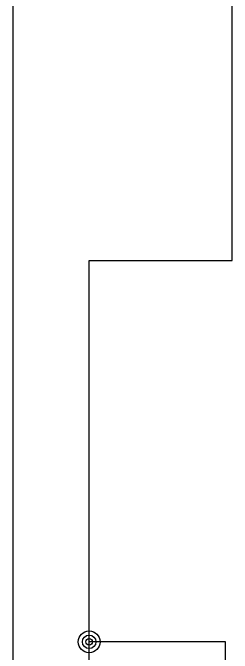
# Model space of a CAD drawing. Header units: inches. Extents: x 15 to 148, y 10 to 111.
# Drawn here: x 145.159 to 146.063, y 101.477 to 104.121 of the extents above; entities that cross this region are included whole.
import ezdxf

# ---------------------------------------------------------------- set-up
doc = ezdxf.new("R2010")
doc.units = ezdxf.units.IN
doc.header["$MEASUREMENT"] = 0
doc.layers.add('BLK_12AWG', color=7, linetype='Continuous')
doc.layers.add('SYMS', color=7, linetype='Continuous')

# ---------------------------------------------------------------- blocks, each defined once
blk = doc.blocks.new('WDDOT')
for radius in [0.03, 0.0187, 0.00929]:
    blk.add_circle((0, 0), radius)

msp = doc.modelspace()

# ---------------------------------------------------------------- linework, layer by layer
at = {"layer": 'BLK_12AWG'}
for p, q in [((145.1589, 104.6393), (145.1589, 99.71)), ((146.0629, 103.0989), (146.0629, 104.6503)), ((145.4735, 100.9475), (145.4735, 103.0989)), ((145.4735, 103.0989), (146.0629, 103.0989)), ((145.5272, 101.5243), (145.4735, 101.5243)), ((146.036, 101.5246), (145.5272, 101.5246)), ((146.036, 100.9475), (146.036, 101.5246))]:
    msp.add_line(p, q, dxfattribs=at)

# ---------------------------------------------------------------- block references
at = {"layer": 'SYMS', "xscale": 1.5, "yscale": 1.5, "zscale": 1.5}
msp.add_blockref('WDDOT', (145.4735, 101.5243), dxfattribs=at)

doc.saveas('drawing.dxf')
